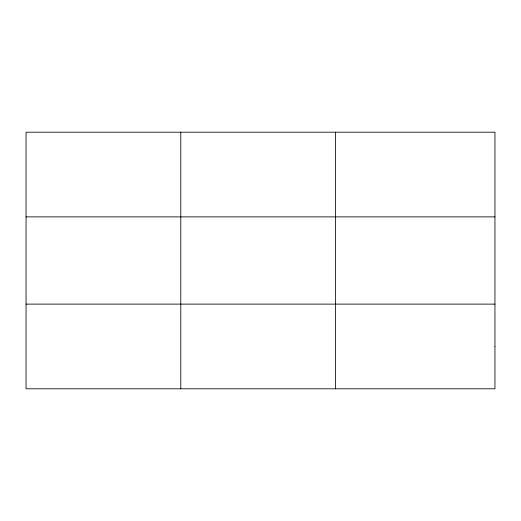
<?xml version="1.0" encoding="UTF-8"?>
<svg xmlns="http://www.w3.org/2000/svg" width="521" height="521" viewBox="0 0 521 521"><rect width="100%" height="100%" fill="white"/><g stroke="black" fill="none" stroke-linecap="round" stroke-linejoin="round"><path stroke-width="0.78" d="M180.787 388.803L180.787 132.197M335.524 388.803L335.524 132.197M26.05 216.879L494.95 216.879M26.05 304.121L494.95 304.121M494.95 346.465L494.95 388.803L26.05 388.803L26.05 132.197L494.95 132.197L494.95 346.465"/></g></svg>
